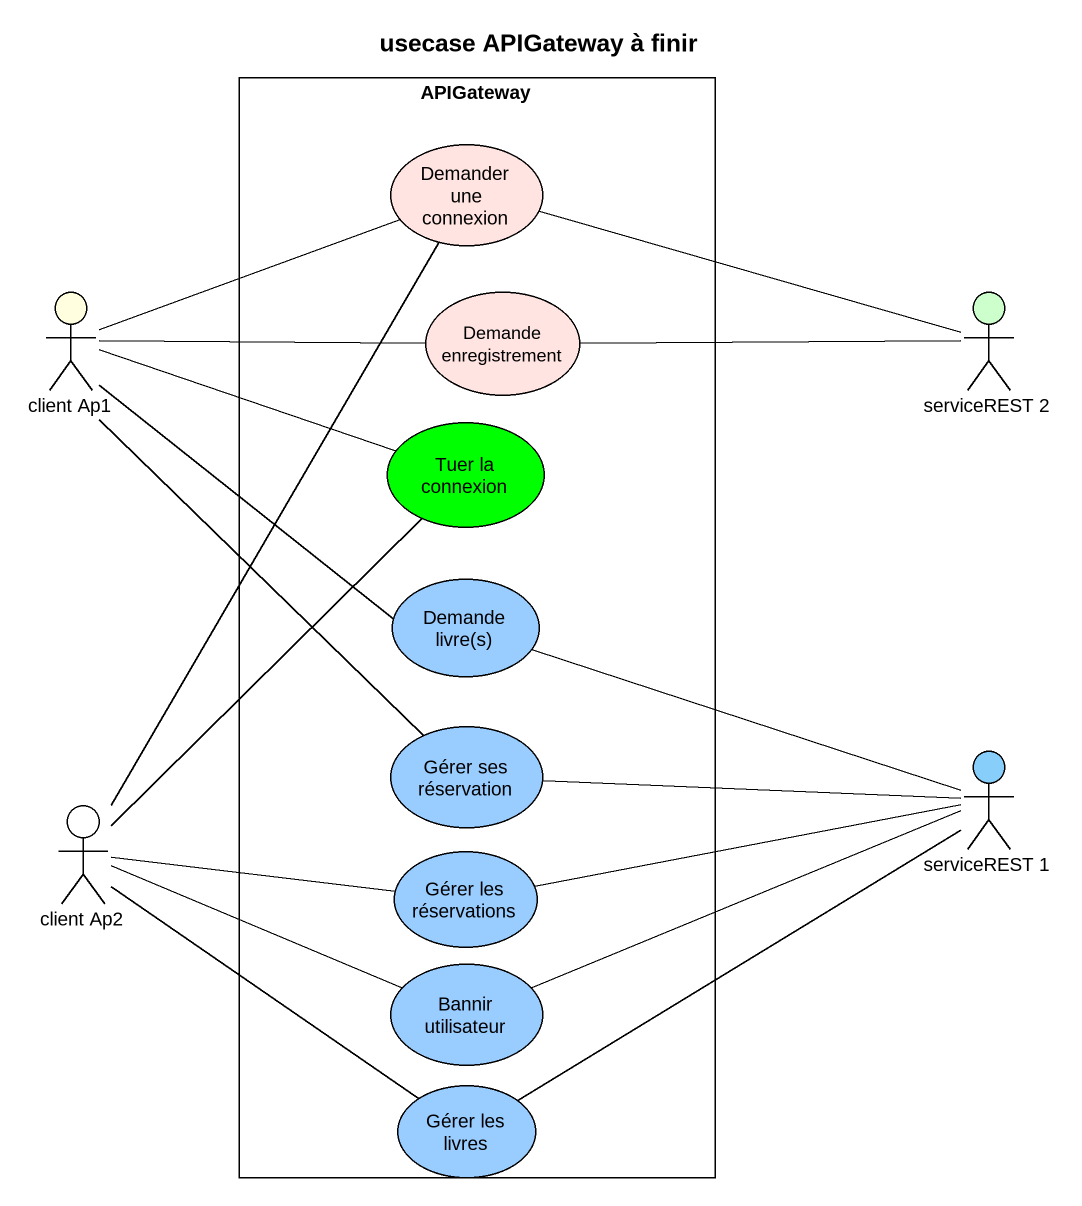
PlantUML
@startuml
title usecase APIGateway à finir
rectangle APIGateway {
  usecase "Demander une connexion" as Demander_une_connexion #FFE4E1
  usecase "Demande enregistrement" as Demande_enregistrement #FFE4E1
  usecase "Tuer la connexion" as Tuer_la_connexion #00FF00
  usecase "Demande livre(s)" as Demande_livre_s #99CCFF
  usecase "Gérer ses réservation" as Gérer_ses_réservation #99CCFF
  usecase "Gérer les réservations" as Gérer_les_réservations #99CCFF
  usecase "Bannir utilisateur" as Bannir_utilisateur #99CCFF
  usecase "Gérer les livres" as Gérer_les_livres #99CCFF
}
actor "client Ap1" as client_Ap1 #FFFFE0
actor "serviceREST 2" as serviceREST_2 #CCFFCC
actor "serviceREST 1" as serviceREST_1 #87CEFA
actor "client Ap2" as client_Ap2
client_Ap1 -right- Demander_une_connexion
client_Ap1 -right- Demande_enregistrement
client_Ap1 -right- Tuer_la_connexion
client_Ap1 -- Demande_livre_s
client_Ap1 -- Gérer_ses_réservation
Demande_enregistrement -right- serviceREST_2
serviceREST_2 -left- Demander_une_connexion
Demande_livre_s -right- serviceREST_1
Gérer_ses_réservation -right- serviceREST_1
client_Ap2 -up- Demander_une_connexion
client_Ap2 -up- Tuer_la_connexion
client_Ap2 -right- Gérer_les_réservations
client_Ap2 -right- Bannir_utilisateur
client_Ap2 -- Gérer_les_livres
Gérer_les_réservations -right- serviceREST_1
Bannir_utilisateur -right- serviceREST_1
Gérer_les_livres -right- serviceREST_1
@enduml
